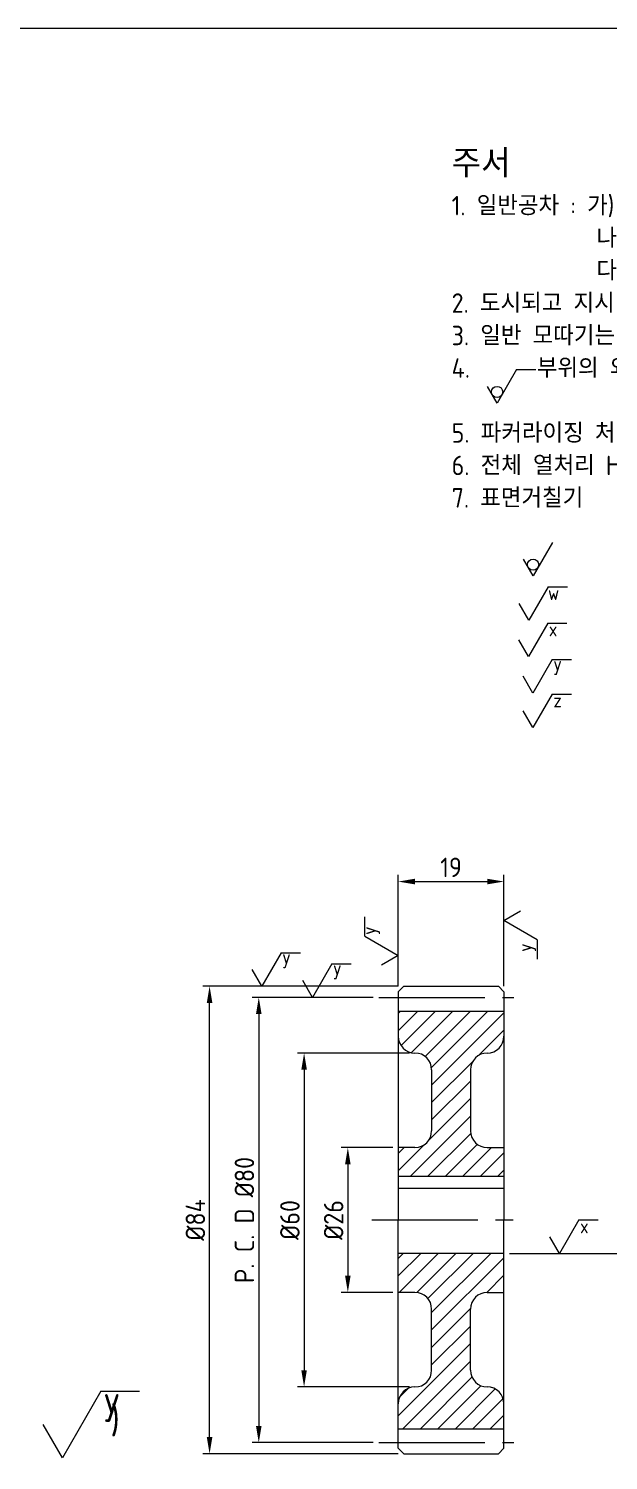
# Model space of a CAD drawing. Header units: millimetres. Extents: x 0 to 10991, y 0 to 768.
# Drawn here: x 348.7 to 452.9, y 142.8 to 400 of the extents above; entities that cross this region are included whole.
import ezdxf

# ---------------------------------------------------------------- set-up
doc = ezdxf.new("R2010")
doc.units = ezdxf.units.MM
doc.linetypes.add('CENTER2', pattern=[28.575, 19.05, -3.175, 3.175, -3.175])
for name, color, linetype in [('가는실선', 7, 'Continuous'), ('문자', 2, 'Continuous'), ('외형선', 3, 'Continuous'), ('윤곽선', 4, 'Continuous'), ('중심선', 7, 'CENTER2')]:
    doc.layers.add(name, color=color, linetype=linetype)
doc.styles.get("Standard").update_dxf_attribs({"font": 'isocp.shx', "bigfont": 'whgtxt.shx'})
doc.dimstyles.new('ISO-25', dxfattribs={"dimtxt": 3.5, "dimasz": 3, "dimexe": 1.2, "dimexo": 1, "dimgap": 0.8, "dimtad": 1, "dimdec": 3, "dimdsep": 46, "dimtxsty": 'Standard', "dimcen": 0, "dimclrd": 7, "dimclre": 7, "dimclrt": 2, "dimadec": 0, "dimazin": 2, "dimtfac": 1, "dimtdec": 3, "dimtmove": 0, "dimatfit": 3, "dimfxl": 0, "dimlwd": -1, "dimlwe": -1, "dimarcsym": 0})

# ---------------------------------------------------------------- blocks, each defined once
blk = doc.blocks.new('*D207')
at = {"layer": 'Defpoints', "color": 0}
for p in [(434.11, 246.77), (415.11, 226.97), (434.11, 226.97)]:
    blk.add_point(p, dxfattribs=at)
at = {"layer": '외형선', "color": 7}
for p, q in [((415.11, 227.97), (415.11, 247.97)), ((434.11, 227.97), (434.11, 247.97)), ((418.11, 246.77), (431.11, 246.77))]:
    blk.add_line(p, q, dxfattribs=at)
for points in [[(418.11, 247.27), (418.11, 246.27), (415.11, 246.77)], [(431.11, 247.27), (431.11, 246.27), (434.11, 246.77)]]:
    blk.add_solid(points, dxfattribs=at)
at = {"layer": '외형선', "color": 2, "insert": (424.61, 249.32), "char_height": 3.5, "attachment_point": 5}
blk.add_mtext('19', dxfattribs=at)
blk = doc.blocks.new('*D208')
at = {"layer": 'Defpoints', "color": 0}
for p in [(411.62, 225.97), (390.07, 145.97), (411.62, 145.97)]:
    blk.add_point(p, dxfattribs=at)
at = {"layer": '외형선', "color": 7}
for p, q in [((410.62, 225.97), (388.87, 225.97)), ((390.07, 222.97), (390.07, 148.97)), ((410.62, 145.97), (388.87, 145.97))]:
    blk.add_line(p, q, dxfattribs=at)
for points in [[(389.57, 222.97), (390.57, 222.97), (390.07, 225.97)], [(389.57, 148.97), (390.57, 148.97), (390.07, 145.97)]]:
    blk.add_solid(points, dxfattribs=at)
at = {"layer": '외형선', "color": 2, "insert": (387.49, 185.97), "char_height": 3.5, "attachment_point": 5, "rotation": 90}
blk.add_mtext('P. C. D %%C80', dxfattribs=at)
blk = doc.blocks.new('*D209')
at = {"layer": 'Defpoints', "color": 0}
for p in [(381.23, 227.97), (416.11, 227.97), (416.11, 143.97)]:
    blk.add_point(p, dxfattribs=at)
at = {"layer": '외형선', "color": 7}
for p, q in [((415.11, 227.97), (380.03, 227.97)), ((381.23, 146.97), (381.23, 224.97)), ((415.11, 143.97), (380.03, 143.97))]:
    blk.add_line(p, q, dxfattribs=at)
for points in [[(380.73, 224.97), (381.73, 224.97), (381.23, 227.97)], [(380.73, 146.97), (381.73, 146.97), (381.23, 143.97)]]:
    blk.add_solid(points, dxfattribs=at)
at = {"layer": '외형선', "color": 2, "insert": (378.68, 185.97), "char_height": 3.5, "attachment_point": 5, "rotation": 90}
blk.add_mtext('%%C84', dxfattribs=at)
blk = doc.blocks.new('*D210')
at = {"layer": 'Defpoints', "color": 0}
for p in [(415.13, 198.97), (406.07, 172.97), (415.13, 172.97)]:
    blk.add_point(p, dxfattribs=at)
at = {"layer": '외형선', "color": 7}
for p, q in [((414.13, 198.97), (404.87, 198.97)), ((406.07, 195.97), (406.07, 175.97)), ((414.13, 172.97), (404.87, 172.97))]:
    blk.add_line(p, q, dxfattribs=at)
for points in [[(405.57, 195.97), (406.57, 195.97), (406.07, 198.97)], [(405.57, 175.97), (406.57, 175.97), (406.07, 172.97)]]:
    blk.add_solid(points, dxfattribs=at)
at = {"layer": '외형선', "color": 2, "insert": (403.52, 185.97), "char_height": 3.5, "attachment_point": 5, "rotation": 90}
blk.add_mtext('%%C26', dxfattribs=at)
blk = doc.blocks.new('*D211')
at = {"layer": 'Defpoints', "color": 0}
for p in [(418.13, 215.97), (398.21, 155.97), (418.13, 155.97)]:
    blk.add_point(p, dxfattribs=at)
at = {"layer": '외형선', "color": 7}
for p, q in [((417.13, 215.97), (397.01, 215.97)), ((398.21, 212.97), (398.21, 158.97)), ((417.13, 155.97), (397.01, 155.97))]:
    blk.add_line(p, q, dxfattribs=at)
for points in [[(397.71, 212.97), (398.71, 212.97), (398.21, 215.97)], [(397.71, 158.97), (398.71, 158.97), (398.21, 155.97)]]:
    blk.add_solid(points, dxfattribs=at)
at = {"layer": '외형선', "color": 2, "insert": (395.66, 185.97), "char_height": 3.5, "attachment_point": 5, "rotation": 90}
blk.add_mtext('%%C60', dxfattribs=at)

msp = doc.modelspace()

# ---------------------------------------------------------------- hatches: boundary and pattern name
at = {"layer": '가는실선'}
h = msp.add_hatch(dxfattribs=at)
h.set_pattern_fill('ANSI31', color=256, scale=0.7)
h.set_pattern_definition([(45, (-2928.4096, -172.2442), (-1.5715448, 1.5715448), [])])
h.paths.add_polyline_path([(431.1147, 215.9688, 0.41421356), (434.1147, 218.9688), (434.1147, 223.4688), (415.1147, 223.4688), (415.132, 218.9688, 0.41421356), (418.132, 215.9688, -0.41421356), (421.132, 212.9688), (421.132, 201.9688, -0.41421356), (418.132, 198.9688), (415.1147, 198.9688), (415.1147, 193.7688), (434.1147, 193.7688), (434.1147, 198.9688), (431.1147, 198.9688, -0.41421356), (428.1147, 201.9688), (428.1147, 212.9688, -0.41421356)])
h.paths.add_polyline_path([(431.1147, 172.9688), (434.1147, 172.9688), (434.1147, 179.9688), (415.1147, 179.9688), (415.1147, 172.9688), (418.132, 172.9688, -0.41421356), (421.132, 169.9688), (421.132, 158.9688, -0.41421356), (418.132, 155.9688, 0.41421356), (415.132, 152.9688), (415.1223, 148.4688), (434.1147, 148.4688), (434.1147, 152.9688, 0.41421356), (431.1147, 155.9688, -0.41421356), (428.1147, 158.9688), (428.1147, 169.9688, -0.41421356)])

# ---------------------------------------------------------------- linework, layer by layer
for p, q in [((436.355, 338.7352), (432.8909, 332.7352)), ((436.355, 338.7352), (439.8191, 338.7352)), ((432.8909, 332.7352), (431.1588, 335.7352)), ((442.822, 307.7068), (439.3579, 301.7068)), ((439.3579, 301.7068), (437.6259, 304.7068)), ((442.0685, 299.729), (438.6044, 293.729)), ((442.0685, 299.729), (445.5326, 299.729)), ((438.6044, 293.729), (436.8724, 296.729)), ((441.9788, 293.2173), (438.5147, 287.2173)), ((441.9788, 293.2173), (445.4429, 293.2173)), ((438.5147, 287.2173), (436.7826, 290.2173)), ((442.7914, 286.6427), (439.3273, 280.6427)), ((442.7914, 286.6427), (446.2555, 286.6427)), ((439.3273, 280.6427), (437.5953, 283.6427)), ((442.7931, 280.4358), (439.329, 274.4358)), ((442.7931, 280.4358), (446.2572, 280.4358)), ((439.329, 274.4358), (437.5969, 277.4358)), ((409.1147, 236.9721), (409.1147, 240.4362)), ((434.1147, 239.7734), (437.1147, 241.5055)), ((440.1147, 236.3093), (434.1147, 239.7734)), ((409.1147, 236.9721), (415.1147, 233.508)), ((440.1147, 236.3093), (440.1147, 232.8452)), ((394.0772, 233.9688), (390.6131, 227.9688)), ((394.0772, 233.9688), (397.5413, 233.9688)), ((403.2074, 231.9688), (399.7433, 225.9688)), ((403.2074, 231.9688), (406.6715, 231.9688)), ((415.1147, 233.508), (412.1147, 231.776)), ((390.6131, 227.9688), (388.8811, 230.9688)), ((399.7433, 225.9688), (398.0112, 228.9688)), ((447.5826, 185.9688), (444.1185, 179.9688)), ((447.5826, 185.9688), (451.0467, 185.9688)), ((444.1185, 179.9688), (442.3864, 182.9688))]:
    msp.add_line(p, q, dxfattribs=at)
for centre in [(432.8909, 334.7352), (439.3579, 303.7068)]:
    msp.add_circle(centre, 1, dxfattribs=at)
at = {"layer": '외형선'}
for p, q in [((415.1147, 226.9688), (416.1147, 227.9688)), ((415.1147, 226.9688), (415.1147, 185.9688)), ((416.1147, 227.9688), (433.1147, 227.9688)), ((434.1147, 226.9688), (433.1147, 227.9688)), ((434.1147, 226.9688), (434.1147, 185.9688)), ((415.1147, 223.4688), (434.1147, 223.4688)), ((421.132, 212.9688), (421.132, 201.9688)), ((428.1147, 212.9688), (428.1147, 201.9688)), ((418.132, 198.9688), (415.132, 198.9688)), ((431.1147, 198.9688), (434.1147, 198.9688)), ((434.1147, 193.7688), (415.1147, 193.7688)), ((434.1147, 191.6256), (415.1147, 191.6256)), ((415.1147, 144.9688), (415.1147, 185.9688)), ((434.1147, 144.9688), (434.1147, 185.9688)), ((434.1147, 179.9688), (415.1147, 179.9688)), ((418.132, 172.9688), (415.132, 172.9688)), ((431.1147, 172.9688), (434.1147, 172.9688)), ((421.132, 158.9688), (421.132, 169.9688)), ((428.1147, 158.9688), (428.1147, 169.9688)), ((361.7214, 155.2251), (354.7932, 143.2251)), ((361.7214, 155.2251), (368.6496, 155.2251)), ((354.7932, 143.2251), (351.3291, 149.2251)), ((415.1147, 148.4688), (434.1147, 148.4688)), ((415.1147, 144.9688), (416.1147, 143.9688)), ((434.1147, 144.9688), (433.1147, 143.9688)), ((416.1147, 143.9688), (433.1147, 143.9688))]:
    msp.add_line(p, q, dxfattribs=at)
at = {"layer": '외형선', "color": 7}
msp.add_line((435.1147, 179.9688), (460.2243, 179.9688), dxfattribs=at)
at = {"layer": '외형선'}
for centre, start, end in [((418.132, 218.9688), 180, 270), ((431.1147, 218.9688), 270, 0), ((418.132, 212.9688), 0, 90), ((431.1147, 212.9688), 90, 180), ((418.132, 201.9688), 270, 0), ((431.1147, 201.9688), 180, 270), ((418.132, 169.9688), 0, 90), ((431.1147, 169.9688), 90, 180), ((418.132, 158.9688), 270, 0), ((431.1147, 158.9688), 180, 270), ((418.132, 152.9688), 90, 180), ((431.1147, 152.9688), 0, 90)]:
    msp.add_arc(centre, 3, start, end, dxfattribs=at)
at = {"layer": '윤곽선'}
msp.add_lwpolyline([(10, 10), (584, 10), (584, 400), (10, 400)], close=True, dxfattribs=at)
at = {"layer": '중심선'}
for p, q in [((411.6195, 225.9688), (435.8817, 225.9688)), ((410.3781, 185.9688), (438.8685, 185.9688)), ((411.6195, 145.9688), (435.8817, 145.9688))]:
    msp.add_line(p, q, dxfattribs=at)

# ---------------------------------------------------------------- texts
at = {"layer": '가는실선', "char_height": 2.5, "attachment_point": 5}
for s, insert in [('w', (443.0394, 298.594)), ('x', (442.9496, 292.0824)), ('y', (443.7623, 285.5078)), ('z', (443.7639, 279.3008)), ('y', (395.0481, 232.8338)), ('y', (404.1782, 230.8338)), ('x', (448.5534, 184.8338))]:
    msp.add_mtext_dynamic_manual_height_columns(s, width=5.131377, gutter_width=12.5, heights=[0], dxfattribs=dict(at, insert=insert))
at = {"layer": '가는실선', "char_height": 2.5, "attachment_point": 5, "rotation": 90}
for insert in [(410.2497, 237.943), (438.2731, 234.898)]:
    msp.add_mtext_dynamic_manual_height_columns('y', width=5.131377, gutter_width=12.5, heights=[0], dxfattribs=dict(at, insert=insert))
at = {"layer": '문자', "insert": (424.7223, 378.2917), "char_height": 5, "attachment_point": 1}
msp.add_mtext_dynamic_manual_height_columns('주서\\P{\\H0.7x;1. 일반공차 : 가) 가공부 : KS B ISO 2768 - m\\P             나) 주조부 : KS B 0250 - CT11\\P             다) 주강부 : KS B 0418 보통급\\P2. 도시되고 지시 없는 모따기는 1x45%%D, 필렛 및 라운드는 R3\\P3. 일반 모따기는 0.2x45%%D\\P4.      부위의 외면처리 - 명녹색 도장\\P               내면처리 - 광면단 도장 \\Fisocp|c129;\\P5. \\Fisocp,whgtxt|c129;파커라이징\\Fisocp|c129; \\Fisocp,whgtxt|c129;처리 (품번:2) --> 도금의 일종 (인산염 피막처리)\\Fisocp|c129;\\P6. \\Fisocp,whgtxt|c129;전체\\Fisocp|c129; \\Fisocp,whgtxt|c129;열처리\\Fisocp|c129; HRC 50\\H0.71429x;%%P3  \\H1.39999x;--> \\Fisocp,whgtxt|c129;경도를\\Fisocp|c129; \\Fisocp,whgtxt|c129;높여준다.\\Fisocp|c129;\\H0.71429x;\\P\\H1.4x;7. \\Fisocp,whgtxt|c129;표면거칠기\\Fisocp|c129;\\P                  =\\P                  =\\P                  =\\P                  =\\P                  =}', width=138.298246, gutter_width=12.5, heights=[0], dxfattribs=at)
at = {"layer": '외형선', "char_height": 5}
for s, width, insert, attachment_point in [('y', 10.262755, (363.663, 152.9551), 5), ('(      ,      ,        )', 76.996243, (301.5198, 149.4703), 4)]:
    msp.add_mtext_dynamic_manual_height_columns(s, width=width, gutter_width=25, heights=[0], dxfattribs=dict(at, insert=insert, attachment_point=attachment_point))

# ---------------------------------------------------------------- dimensions: what is measured, and where the dimension line sits
at = {"layer": '외형선'}
dim = msp.add_linear_dim(base=(434.1147, 246.7741), p1=(415.1147, 226.9688), p2=(434.1147, 226.9688), dimstyle='ISO-25', dxfattribs=at)
dim.commit()
dim.dimension.update_dxf_attribs({"geometry": '*D207', "text_midpoint": (424.6147, 249.3241)})
for base, p1, p2, text, picture, middle in [((381.2257, 227.9688), (416.1147, 143.9688), (416.1147, 227.9688), '%%C<>', '*D209', (378.6757, 185.9688)), ((390.0671, 145.9688), (411.6195, 225.9688), (411.6195, 145.9688), 'P. C. D %%C<>', '*D208', (387.4927, 185.9688)), ((398.2116, 155.9688), (418.132, 215.9688), (418.132, 155.9688), '%%C<>', '*D211', (395.6616, 185.9688)), ((406.0688, 172.9688), (415.132, 198.9688), (415.132, 172.9688), '%%C<>', '*D210', (403.5184, 185.9688))]:
    dim = msp.add_linear_dim(base=base, p1=p1, p2=p2, angle=90, text=text, dimstyle='ISO-25', dxfattribs=at)
    dim.commit()
    dim.dimension.update_dxf_attribs({"geometry": picture, "text_midpoint": middle})

doc.saveas('drawing.dxf')
